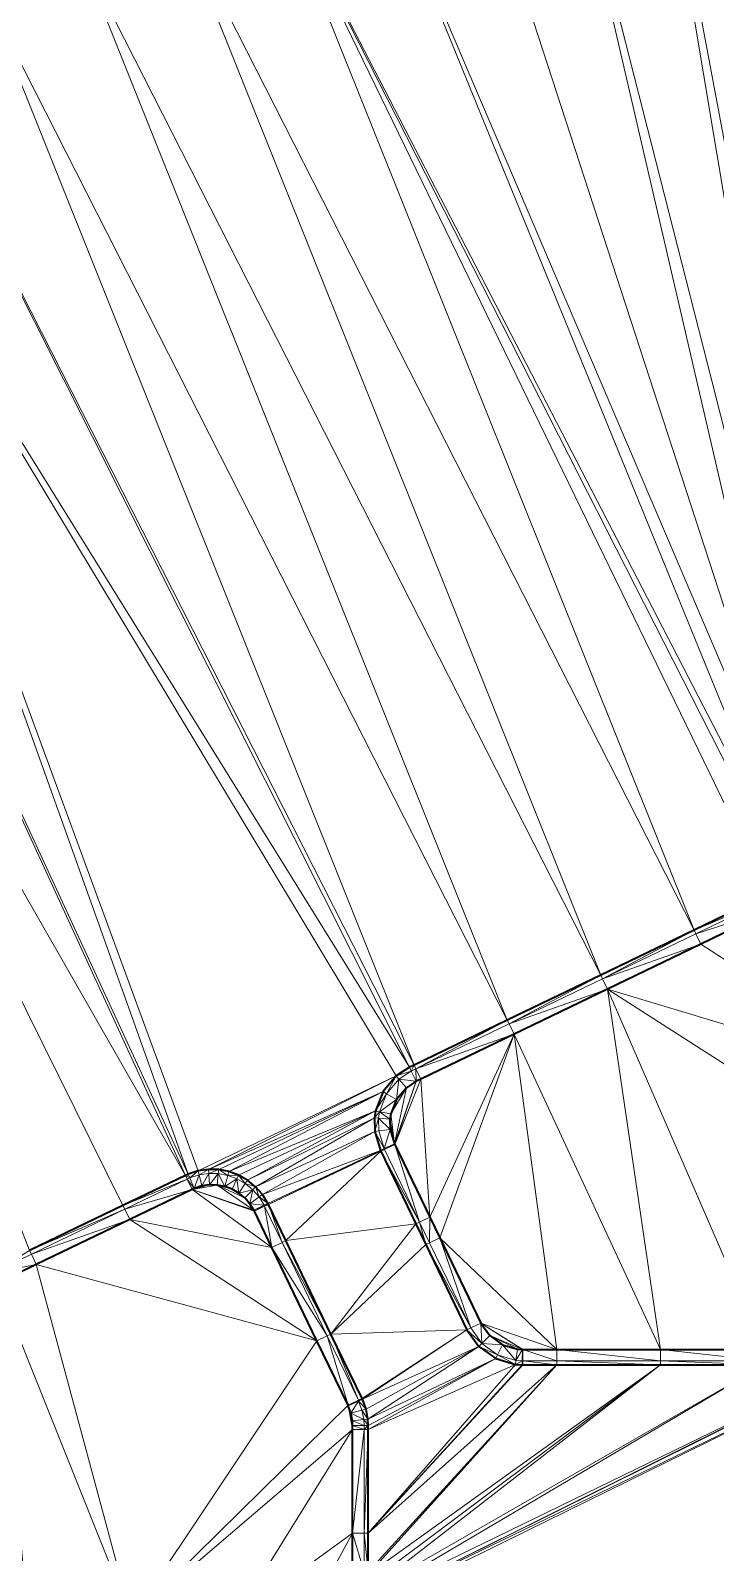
# Model space of a CAD drawing. Header units: metres. Extents: x 246428 to 246884, y 7418966 to 7419490.
# Drawn here: x 246662.37 to 246668.98, y 7419407.04 to 7419421.74 of the extents above; entities that cross this region are included whole.
import ezdxf

# ---------------------------------------------------------------- set-up
doc = ezdxf.new("R2010")
doc.units = ezdxf.units.M
doc.linetypes.add('blank name', pattern=[0])
doc.layers.add('_12D_UNMAPPED', color=7, linetype='Continuous')
for name, color, linetype, lineweight, true_color in [('KERB_BACK', 7, 'Continuous', 35, 0x5fd2ff), ('KERB_LINE', 7, 'Continuous', 18, 0xb9b9b9), ('KERB_LIP', 7, 'Continuous', 35, 0x5fd2ff), ('KERB_TOP', 7, 'Continuous', 18, 0xb9b9b9)]:
    doc.layers.add(name, color=color, linetype=linetype, lineweight=lineweight, true_color=true_color)

msp = doc.modelspace()

# ---------------------------------------------------------------- linework, layer by layer
at = {"layer": '_12D_UNMAPPED', "color": 3, "linetype": 'blank name', "lineweight": 0}
for points in [[(246669.123, 7419425.599, 34.001), (246670.399, 7419413.566, 34.145), (246668.222, 7419425.165, 33.989)], [(246668.222, 7419425.165, 33.989), (246670.153, 7419413.607, 34.14), (246667.321, 7419424.731, 33.977)], [(246670.399, 7419413.566, 34.145), (246670.153, 7419413.607, 34.14), (246668.222, 7419425.165, 33.989)], [(246667.321, 7419424.731, 33.977), (246669.905, 7419413.579, 34.136), (246666.42, 7419424.296, 33.964)], [(246670.153, 7419413.607, 34.14), (246669.905, 7419413.579, 34.136), (246667.321, 7419424.731, 33.977)], [(246669.905, 7419413.579, 34.136), (246665.52, 7419423.862, 33.952), (246666.42, 7419424.296, 33.964)], [(246664.619, 7419423.427, 33.94), (246665.52, 7419423.862, 33.952), (246669.739, 7419413.518, 34.133)], [(246665.52, 7419423.862, 33.952), (246669.905, 7419413.579, 34.136), (246669.739, 7419413.518, 34.133)], [(246663.718, 7419422.993, 33.928), (246664.619, 7419423.427, 33.94), (246668.773, 7419413.052, 34.12)], [(246664.619, 7419423.427, 33.94), (246669.739, 7419413.518, 34.133), (246669.674, 7419413.486, 34.132)], [(246664.619, 7419423.427, 33.94), (246669.674, 7419413.486, 34.132), (246669.49, 7419413.398, 34.13)], [(246664.619, 7419423.427, 33.94), (246669.49, 7419413.398, 34.13), (246668.773, 7419413.052, 34.12)], [(246662.817, 7419422.559, 33.916), (246663.718, 7419422.993, 33.928), (246667.872, 7419412.618, 34.108)], [(246663.718, 7419422.993, 33.928), (246668.773, 7419413.052, 34.12), (246667.872, 7419412.618, 34.108)], [(246661.917, 7419422.124, 33.904), (246662.817, 7419422.559, 33.916), (246666.971, 7419412.183, 34.096)], [(246662.817, 7419422.559, 33.916), (246667.872, 7419412.618, 34.108), (246666.971, 7419412.183, 34.096)], [(246661.016, 7419421.69, 33.892), (246661.917, 7419422.124, 33.904), (246666.071, 7419411.749, 34.084)], [(246661.917, 7419422.124, 33.904), (246666.971, 7419412.183, 34.096), (246666.071, 7419411.749, 34.084)], [(246660.115, 7419421.256, 33.88), (246661.016, 7419421.69, 33.892), (246666.027, 7419411.728, 34.083)], [(246661.016, 7419421.69, 33.892), (246666.071, 7419411.749, 34.084), (246666.027, 7419411.728, 34.083)], [(246659.214, 7419420.821, 33.868), (246660.115, 7419421.256, 33.88), (246663.893, 7419410.698, 34.054)], [(246660.115, 7419421.256, 33.88), (246666.027, 7419411.728, 34.083), (246665.9, 7419411.646, 34.083)], [(246660.115, 7419421.256, 33.88), (246663.988, 7419410.729, 34.056), (246663.893, 7419410.698, 34.054)], [(246660.115, 7419421.256, 33.88), (246665.9, 7419411.646, 34.083), (246663.988, 7419410.729, 34.056)], [(246658.314, 7419420.387, 33.856), (246659.214, 7419420.821, 33.868), (246663.865, 7419410.685, 34.054)], [(246659.214, 7419420.821, 33.868), (246663.893, 7419410.698, 34.054), (246663.865, 7419410.685, 34.054)], [(246658.314, 7419420.387, 33.856), (246663.262, 7419410.394, 34.046), (246662.362, 7419409.96, 34.034)], [(246658.314, 7419420.387, 33.856), (246663.865, 7419410.685, 34.054), (246663.262, 7419410.394, 34.046)], [(246668.773, 7419413.052, 34.12), (246669.49, 7419413.398, 34.13), (246669.507, 7419413.362, 34.28)], [(246668.773, 7419413.052, 34.12), (246669.507, 7419413.362, 34.28), (246668.79, 7419413.016, 34.27)], [(246668.79, 7419413.016, 34.27), (246669.507, 7419413.362, 34.28), (246669.555, 7419413.263, 34.28)], [(246668.79, 7419413.016, 34.27), (246669.555, 7419413.263, 34.28), (246668.838, 7419412.917, 34.27)], [(246668.838, 7419412.917, 34.27), (246669.555, 7419413.263, 34.28), (246670.879, 7419411.597, 34.326)], [(246667.872, 7419412.618, 34.108), (246668.773, 7419413.052, 34.12), (246667.889, 7419412.582, 34.258)], [(246668.773, 7419413.052, 34.12), (246668.79, 7419413.016, 34.27), (246667.889, 7419412.582, 34.258)], [(246667.889, 7419412.582, 34.258), (246668.79, 7419413.016, 34.27), (246668.838, 7419412.917, 34.27)], [(246667.889, 7419412.582, 34.258), (246668.838, 7419412.917, 34.27), (246667.937, 7419412.483, 34.258)], [(246667.937, 7419412.483, 34.258), (246668.838, 7419412.917, 34.27), (246670.879, 7419411.597, 34.326)], [(246666.971, 7419412.183, 34.096), (246667.872, 7419412.618, 34.108), (246666.989, 7419412.147, 34.246)], [(246667.872, 7419412.618, 34.108), (246667.889, 7419412.582, 34.258), (246666.989, 7419412.147, 34.246)], [(246666.989, 7419412.147, 34.246), (246667.889, 7419412.582, 34.258), (246667.937, 7419412.483, 34.258)], [(246666.989, 7419412.147, 34.246), (246667.937, 7419412.483, 34.258), (246667.036, 7419412.048, 34.246)], [(246667.937, 7419412.483, 34.258), (246668.449, 7419409.005, 34.306), (246667.036, 7419412.048, 34.246)], [(246669.449, 7419409.005, 34.324), (246668.449, 7419409.005, 34.306), (246667.937, 7419412.483, 34.258)], [(246669.449, 7419409.005, 34.324), (246667.937, 7419412.483, 34.258), (246670.879, 7419410.597, 34.336)], [(246670.879, 7419410.597, 34.336), (246667.937, 7419412.483, 34.258), (246670.879, 7419411.597, 34.326)], [(246666.071, 7419411.749, 34.084), (246666.971, 7419412.183, 34.096), (246666.088, 7419411.713, 34.234)], [(246666.971, 7419412.183, 34.096), (246666.989, 7419412.147, 34.246), (246666.088, 7419411.713, 34.234)], [(246666.088, 7419411.713, 34.234), (246666.989, 7419412.147, 34.246), (246667.036, 7419412.048, 34.246)], [(246666.088, 7419411.713, 34.234), (246667.036, 7419412.048, 34.246), (246666.136, 7419411.614, 34.234)], [(246666.136, 7419411.614, 34.234), (246667.036, 7419412.048, 34.246), (246666.224, 7419410.283, 34.246)], [(246666.224, 7419410.283, 34.246), (246667.036, 7419412.048, 34.246), (246666.32, 7419410.083, 34.25)], [(246667.036, 7419412.048, 34.246), (246667.449, 7419409.005, 34.288), (246666.32, 7419410.083, 34.25)], [(246668.449, 7419409.005, 34.306), (246667.449, 7419409.005, 34.288), (246667.036, 7419412.048, 34.246)], [(246665.9, 7419411.646, 34.083), (246666.027, 7419411.728, 34.083), (246666.044, 7419411.692, 34.233)], [(246665.9, 7419411.646, 34.083), (246666.044, 7419411.692, 34.233), (246665.926, 7419411.615, 34.233)], [(246665.926, 7419411.615, 34.233), (246666.044, 7419411.692, 34.233), (246666.092, 7419411.593, 34.233)], [(246666.027, 7419411.728, 34.083), (246666.071, 7419411.749, 34.084), (246666.044, 7419411.692, 34.233)], [(246666.071, 7419411.749, 34.084), (246666.088, 7419411.713, 34.234), (246666.044, 7419411.692, 34.233)], [(246666.044, 7419411.692, 34.233), (246666.088, 7419411.713, 34.234), (246666.092, 7419411.593, 34.233)], [(246666.088, 7419411.713, 34.234), (246666.136, 7419411.614, 34.234), (246666.092, 7419411.593, 34.233)], [(246665.9, 7419411.646, 34.083), (246664.087, 7419410.743, 34.057), (246663.988, 7419410.729, 34.056)], [(246665.9, 7419411.646, 34.083), (246665.772, 7419411.494, 34.082), (246664.087, 7419410.743, 34.057)], [(246665.772, 7419411.494, 34.082), (246665.9, 7419411.646, 34.083), (246665.806, 7419411.473, 34.232)], [(246665.9, 7419411.646, 34.083), (246665.926, 7419411.615, 34.233), (246665.806, 7419411.473, 34.232)], [(246665.806, 7419411.473, 34.232), (246665.926, 7419411.615, 34.233), (246665.901, 7419411.417, 34.232)], [(246665.997, 7419411.531, 34.233), (246666.092, 7419411.593, 34.233), (246665.882, 7419410.991, 34.236)], [(246665.882, 7419410.991, 34.236), (246666.092, 7419411.593, 34.233), (246665.886, 7419410.984, 34.236)], [(246665.886, 7419410.984, 34.236), (246666.136, 7419411.614, 34.234), (246666.224, 7419410.283, 34.246)], [(246666.092, 7419411.593, 34.233), (246666.136, 7419411.614, 34.234), (246665.886, 7419410.984, 34.236)], [(246665.926, 7419411.615, 34.233), (246665.997, 7419411.531, 34.233), (246665.901, 7419411.417, 34.232)], [(246665.926, 7419411.615, 34.233), (246666.092, 7419411.593, 34.233), (246665.997, 7419411.531, 34.233)], [(246665.772, 7419411.494, 34.082), (246664.187, 7419410.741, 34.059), (246664.087, 7419410.743, 34.057)], [(246665.772, 7419411.494, 34.082), (246664.285, 7419410.723, 34.061), (246664.187, 7419410.741, 34.059)], [(246665.772, 7419411.494, 34.082), (246665.7, 7419411.308, 34.082), (246664.285, 7419410.723, 34.061)], [(246665.7, 7419411.308, 34.082), (246665.772, 7419411.494, 34.082), (246665.806, 7419411.473, 34.232)], [(246665.7, 7419411.308, 34.082), (246665.806, 7419411.473, 34.232), (246665.739, 7419411.3, 34.232)], [(246665.739, 7419411.3, 34.232), (246665.806, 7419411.473, 34.232), (246665.901, 7419411.417, 34.232)], [(246665.739, 7419411.3, 34.232), (246665.901, 7419411.417, 34.232), (246665.847, 7419411.278, 34.232)], [(246665.901, 7419411.417, 34.232), (246665.997, 7419411.531, 34.233), (246665.847, 7419411.278, 34.232)], [(246665.847, 7419411.278, 34.232), (246665.997, 7419411.531, 34.233), (246665.882, 7419410.991, 34.236)], [(246665.7, 7419411.308, 34.082), (246664.379, 7419410.688, 34.063), (246664.285, 7419410.723, 34.061)], [(246665.7, 7419411.308, 34.082), (246664.466, 7419410.639, 34.065), (246664.379, 7419410.688, 34.063)], [(246665.7, 7419411.308, 34.082), (246665.69, 7419411.242, 34.082), (246664.466, 7419410.639, 34.065)], [(246665.69, 7419411.242, 34.082), (246665.7, 7419411.308, 34.082), (246665.739, 7419411.3, 34.232)], [(246665.69, 7419411.242, 34.082), (246665.739, 7419411.3, 34.232), (246665.73, 7419411.238, 34.232)], [(246665.73, 7419411.238, 34.232), (246665.739, 7419411.3, 34.232), (246665.839, 7419411.228, 34.232)], [(246665.739, 7419411.3, 34.232), (246665.847, 7419411.278, 34.232), (246665.839, 7419411.228, 34.232)], [(246665.839, 7419411.228, 34.232), (246665.847, 7419411.278, 34.232), (246665.882, 7419410.991, 34.236)], [(246665.69, 7419411.242, 34.082), (246664.543, 7419410.576, 34.067), (246664.466, 7419410.639, 34.065)], [(246665.69, 7419411.242, 34.082), (246665.692, 7419411.109, 34.083), (246664.543, 7419410.576, 34.067)], [(246665.692, 7419411.109, 34.083), (246664.609, 7419410.5, 34.069), (246664.543, 7419410.576, 34.067)], [(246665.692, 7419411.109, 34.083), (246665.747, 7419410.926, 34.086), (246664.609, 7419410.5, 34.069)], [(246665.692, 7419411.109, 34.083), (246665.69, 7419411.242, 34.082), (246665.73, 7419411.238, 34.232)], [(246665.692, 7419411.109, 34.083), (246665.73, 7419411.238, 34.232), (246665.732, 7419411.114, 34.233)], [(246665.692, 7419411.109, 34.083), (246665.732, 7419411.114, 34.233), (246665.783, 7419410.943, 34.236)], [(246665.747, 7419410.926, 34.086), (246665.692, 7419411.109, 34.083), (246665.783, 7419410.943, 34.236)], [(246665.732, 7419411.114, 34.233), (246665.73, 7419411.238, 34.232), (246665.841, 7419411.129, 34.233)], [(246665.73, 7419411.238, 34.232), (246665.839, 7419411.228, 34.232), (246665.841, 7419411.129, 34.233)], [(246665.783, 7419410.943, 34.236), (246665.732, 7419411.114, 34.233), (246665.841, 7419411.129, 34.233)], [(246665.783, 7419410.943, 34.236), (246665.841, 7419411.129, 34.233), (246665.882, 7419410.991, 34.236)], [(246665.841, 7419411.129, 34.233), (246665.839, 7419411.228, 34.232), (246665.882, 7419410.991, 34.236)], [(246665.783, 7419410.943, 34.236), (246665.882, 7419410.991, 34.236), (246665.886, 7419410.984, 34.236)], [(246665.787, 7419410.936, 34.236), (246665.783, 7419410.943, 34.236), (246665.886, 7419410.984, 34.236)], [(246666.125, 7419410.235, 34.246), (246665.787, 7419410.936, 34.236), (246665.886, 7419410.984, 34.236)], [(246666.125, 7419410.235, 34.246), (246665.886, 7419410.984, 34.236), (246666.224, 7419410.283, 34.246)], [(246665.747, 7419410.926, 34.086), (246664.661, 7419410.415, 34.071), (246664.609, 7419410.5, 34.069)], [(246665.747, 7419410.926, 34.086), (246664.666, 7419410.405, 34.071), (246664.661, 7419410.415, 34.071)], [(246665.747, 7419410.926, 34.086), (246665.751, 7419410.919, 34.086), (246664.666, 7419410.405, 34.071)], [(246665.751, 7419410.919, 34.086), (246664.835, 7419410.055, 34.078), (246664.666, 7419410.405, 34.071)], [(246665.751, 7419410.919, 34.086), (246666.089, 7419410.218, 34.096), (246664.835, 7419410.055, 34.078)], [(246665.747, 7419410.926, 34.086), (246665.783, 7419410.943, 34.236), (246665.787, 7419410.936, 34.236)], [(246665.751, 7419410.919, 34.086), (246665.747, 7419410.926, 34.086), (246665.787, 7419410.936, 34.236)], [(246665.751, 7419410.919, 34.086), (246665.787, 7419410.936, 34.236), (246666.125, 7419410.235, 34.246)], [(246666.089, 7419410.218, 34.096), (246665.751, 7419410.919, 34.086), (246666.125, 7419410.235, 34.246)], [(246663.262, 7419410.394, 34.046), (246663.865, 7419410.685, 34.054), (246663.882, 7419410.649, 34.204)], [(246663.865, 7419410.685, 34.054), (246663.893, 7419410.698, 34.054), (246663.909, 7419410.661, 34.204)], [(246663.865, 7419410.685, 34.054), (246663.909, 7419410.661, 34.204), (246663.882, 7419410.649, 34.204)], [(246663.882, 7419410.649, 34.204), (246663.909, 7419410.661, 34.204), (246663.951, 7419410.559, 34.204)], [(246663.893, 7419410.698, 34.054), (246663.988, 7419410.729, 34.056), (246663.909, 7419410.661, 34.204)], [(246663.988, 7419410.729, 34.056), (246663.997, 7419410.69, 34.206), (246663.909, 7419410.661, 34.204)], [(246663.909, 7419410.661, 34.204), (246663.997, 7419410.69, 34.206), (246663.951, 7419410.559, 34.204)], [(246663.997, 7419410.69, 34.206), (246664.023, 7419410.583, 34.206), (246663.951, 7419410.559, 34.204)], [(246663.988, 7419410.729, 34.056), (246664.087, 7419410.743, 34.057), (246663.997, 7419410.69, 34.206)], [(246664.087, 7419410.743, 34.057), (246664.09, 7419410.703, 34.207), (246663.997, 7419410.69, 34.206)], [(246663.997, 7419410.69, 34.206), (246664.09, 7419410.703, 34.207), (246664.023, 7419410.583, 34.206)], [(246664.09, 7419410.703, 34.207), (246664.097, 7419410.594, 34.207), (246664.023, 7419410.583, 34.206)], [(246664.087, 7419410.743, 34.057), (246664.187, 7419410.741, 34.059), (246664.09, 7419410.703, 34.207)], [(246664.187, 7419410.741, 34.059), (246664.183, 7419410.702, 34.209), (246664.09, 7419410.703, 34.207)], [(246664.09, 7419410.703, 34.207), (246664.183, 7419410.702, 34.209), (246664.097, 7419410.594, 34.207)], [(246664.183, 7419410.702, 34.209), (246664.172, 7419410.592, 34.209), (246664.097, 7419410.594, 34.207)], [(246664.183, 7419410.702, 34.209), (246664.245, 7419410.578, 34.211), (246664.172, 7419410.592, 34.209)], [(246664.187, 7419410.741, 34.059), (246664.274, 7419410.684, 34.211), (246664.183, 7419410.702, 34.209)], [(246664.183, 7419410.702, 34.209), (246664.274, 7419410.684, 34.211), (246664.245, 7419410.578, 34.211)], [(246664.187, 7419410.741, 34.059), (246664.285, 7419410.723, 34.061), (246664.274, 7419410.684, 34.211)], [(246664.274, 7419410.684, 34.211), (246664.362, 7419410.652, 34.213), (246664.245, 7419410.578, 34.211)], [(246664.285, 7419410.723, 34.061), (246664.379, 7419410.688, 34.063), (246664.274, 7419410.684, 34.211)], [(246664.379, 7419410.688, 34.063), (246664.362, 7419410.652, 34.213), (246664.274, 7419410.684, 34.211)], [(246664.379, 7419410.688, 34.063), (246664.443, 7419410.606, 34.215), (246664.362, 7419410.652, 34.213)], [(246664.379, 7419410.688, 34.063), (246664.466, 7419410.639, 34.065), (246664.443, 7419410.606, 34.215)], [(246663.262, 7419410.394, 34.046), (246663.882, 7419410.649, 34.204), (246663.28, 7419410.358, 34.196)], [(246663.28, 7419410.358, 34.196), (246663.882, 7419410.649, 34.204), (246663.93, 7419410.55, 34.204)], [(246663.28, 7419410.358, 34.196), (246663.93, 7419410.55, 34.204), (246663.328, 7419410.259, 34.196)], [(246663.93, 7419410.55, 34.204), (246664.7, 7419409.99, 34.228), (246663.328, 7419410.259, 34.196)], [(246663.882, 7419410.649, 34.204), (246663.951, 7419410.559, 34.204), (246663.93, 7419410.55, 34.204)], [(246664.023, 7419410.583, 34.206), (246664.097, 7419410.594, 34.207), (246663.93, 7419410.55, 34.204)], [(246664.097, 7419410.594, 34.207), (246664.172, 7419410.592, 34.209), (246663.93, 7419410.55, 34.204)], [(246664.172, 7419410.592, 34.209), (246664.527, 7419410.348, 34.221), (246663.93, 7419410.55, 34.204)], [(246663.951, 7419410.559, 34.204), (246664.023, 7419410.583, 34.206), (246663.93, 7419410.55, 34.204)], [(246664.527, 7419410.348, 34.221), (246664.531, 7419410.34, 34.221), (246663.93, 7419410.55, 34.204)], [(246664.531, 7419410.34, 34.221), (246664.7, 7419409.99, 34.228), (246663.93, 7419410.55, 34.204)], [(246664.245, 7419410.578, 34.211), (246664.315, 7419410.552, 34.213), (246664.172, 7419410.592, 34.209)], [(246664.315, 7419410.552, 34.213), (246664.438, 7419410.468, 34.217), (246664.172, 7419410.592, 34.209)], [(246664.438, 7419410.468, 34.217), (246664.527, 7419410.348, 34.221), (246664.172, 7419410.592, 34.209)], [(246664.362, 7419410.652, 34.213), (246664.315, 7419410.552, 34.213), (246664.245, 7419410.578, 34.211)], [(246664.362, 7419410.652, 34.213), (246664.381, 7419410.515, 34.215), (246664.315, 7419410.552, 34.213)], [(246664.381, 7419410.515, 34.215), (246664.438, 7419410.468, 34.217), (246664.315, 7419410.552, 34.213)], [(246664.362, 7419410.652, 34.213), (246664.443, 7419410.606, 34.215), (246664.381, 7419410.515, 34.215)], [(246664.443, 7419410.606, 34.215), (246664.515, 7419410.547, 34.217), (246664.381, 7419410.515, 34.215)], [(246664.515, 7419410.547, 34.217), (246664.438, 7419410.468, 34.217), (246664.381, 7419410.515, 34.215)], [(246664.515, 7419410.547, 34.217), (246664.488, 7419410.411, 34.219), (246664.438, 7419410.468, 34.217)], [(246664.466, 7419410.639, 34.065), (246664.543, 7419410.576, 34.067), (246664.443, 7419410.606, 34.215)], [(246664.543, 7419410.576, 34.067), (246664.515, 7419410.547, 34.217), (246664.443, 7419410.606, 34.215)], [(246664.515, 7419410.547, 34.217), (246664.576, 7419410.477, 34.219), (246664.488, 7419410.411, 34.219)], [(246664.543, 7419410.576, 34.067), (246664.576, 7419410.477, 34.219), (246664.515, 7419410.547, 34.217)], [(246664.543, 7419410.576, 34.067), (246664.609, 7419410.5, 34.069), (246664.576, 7419410.477, 34.219)], [(246662.362, 7419409.96, 34.034), (246663.262, 7419410.394, 34.046), (246663.28, 7419410.358, 34.196)], [(246664.488, 7419410.411, 34.219), (246664.527, 7419410.348, 34.221), (246664.438, 7419410.468, 34.217)], [(246664.576, 7419410.477, 34.219), (246664.625, 7419410.397, 34.221), (246664.488, 7419410.411, 34.219)], [(246664.625, 7419410.397, 34.221), (246664.527, 7419410.348, 34.221), (246664.488, 7419410.411, 34.219)], [(246664.625, 7419410.397, 34.221), (246664.63, 7419410.388, 34.221), (246664.527, 7419410.348, 34.221)], [(246664.63, 7419410.388, 34.221), (246664.531, 7419410.34, 34.221), (246664.527, 7419410.348, 34.221)], [(246664.63, 7419410.388, 34.221), (246664.7, 7419409.99, 34.228), (246664.531, 7419410.34, 34.221)], [(246664.609, 7419410.5, 34.069), (246664.661, 7419410.415, 34.071), (246664.576, 7419410.477, 34.219)], [(246664.661, 7419410.415, 34.071), (246664.625, 7419410.397, 34.221), (246664.576, 7419410.477, 34.219)], [(246664.661, 7419410.415, 34.071), (246664.666, 7419410.405, 34.071), (246664.625, 7419410.397, 34.221)], [(246664.666, 7419410.405, 34.071), (246664.63, 7419410.388, 34.221), (246664.625, 7419410.397, 34.221)], [(246664.666, 7419410.405, 34.071), (246664.799, 7419410.038, 34.228), (246664.63, 7419410.388, 34.221)], [(246664.63, 7419410.388, 34.221), (246664.799, 7419410.038, 34.228), (246664.7, 7419409.99, 34.228)], [(246664.666, 7419410.405, 34.071), (246664.835, 7419410.055, 34.078), (246664.799, 7419410.038, 34.228)], [(246662.362, 7419409.96, 34.034), (246663.28, 7419410.358, 34.196), (246662.379, 7419409.924, 34.184)], [(246662.379, 7419409.924, 34.184), (246663.28, 7419410.358, 34.196), (246663.328, 7419410.259, 34.196)], [(246662.379, 7419409.924, 34.184), (246663.328, 7419410.259, 34.196), (246662.427, 7419409.825, 34.184)], [(246663.328, 7419410.259, 34.196), (246665.134, 7419409.089, 34.245), (246662.427, 7419409.825, 34.184)], [(246664.7, 7419409.99, 34.228), (246665.134, 7419409.089, 34.245), (246663.328, 7419410.259, 34.196)], [(246666.185, 7419410.018, 34.1), (246666.089, 7419410.218, 34.096), (246666.125, 7419410.235, 34.246)], [(246666.221, 7419410.035, 34.25), (246666.125, 7419410.235, 34.246), (246666.224, 7419410.283, 34.246)], [(246666.185, 7419410.018, 34.1), (246666.125, 7419410.235, 34.246), (246666.221, 7419410.035, 34.25)], [(246666.221, 7419410.035, 34.25), (246666.224, 7419410.283, 34.246), (246666.32, 7419410.083, 34.25)], [(246666.089, 7419410.218, 34.096), (246665.269, 7419409.154, 34.095), (246664.835, 7419410.055, 34.078)], [(246666.089, 7419410.218, 34.096), (246666.185, 7419410.018, 34.1), (246665.269, 7419409.154, 34.095)], [(246666.618, 7419409.212, 34.268), (246666.221, 7419410.035, 34.25), (246666.32, 7419410.083, 34.25)], [(246666.618, 7419409.212, 34.268), (246666.32, 7419410.083, 34.25), (246666.717, 7419409.26, 34.268)], [(246666.32, 7419410.083, 34.25), (246667.449, 7419409.005, 34.288), (246666.717, 7419409.26, 34.268)], [(246662.362, 7419409.96, 34.034), (246662.379, 7419409.924, 34.184), (246662, 7419409.741, 34.179)], [(246664.799, 7419410.038, 34.228), (246665.233, 7419409.137, 34.245), (246664.7, 7419409.99, 34.228)], [(246665.233, 7419409.137, 34.245), (246665.134, 7419409.089, 34.245), (246664.7, 7419409.99, 34.228)], [(246664.835, 7419410.055, 34.078), (246665.269, 7419409.154, 34.095), (246664.799, 7419410.038, 34.228)], [(246665.269, 7419409.154, 34.095), (246665.233, 7419409.137, 34.245), (246664.799, 7419410.038, 34.228)], [(246666.185, 7419410.018, 34.1), (246666.582, 7419409.195, 34.118), (246665.269, 7419409.154, 34.095)], [(246666.185, 7419410.018, 34.1), (246666.221, 7419410.035, 34.25), (246666.618, 7419409.212, 34.268)], [(246666.582, 7419409.195, 34.118), (246666.185, 7419410.018, 34.1), (246666.618, 7419409.212, 34.268)], [(246662, 7419409.741, 34.179), (246662.379, 7419409.924, 34.184), (246662.427, 7419409.825, 34.184)], [(246662, 7419409.741, 34.179), (246662.427, 7419409.825, 34.184), (246662.048, 7419409.642, 34.179)], [(246662.427, 7419409.825, 34.184), (246663.346, 7419406.407, 34.239), (246662.048, 7419409.642, 34.179)], [(246665.134, 7419409.089, 34.245), (246663.346, 7419406.407, 34.239), (246662.427, 7419409.825, 34.184)], [(246663.346, 7419406.407, 34.239), (246662.346, 7419406.407, 34.221), (246662.048, 7419409.642, 34.179)], [(246666.582, 7419409.195, 34.118), (246665.57, 7419408.531, 34.107), (246665.269, 7419409.154, 34.095)], [(246666.582, 7419409.195, 34.118), (246665.573, 7419408.524, 34.107), (246665.57, 7419408.531, 34.107)], [(246666.582, 7419409.195, 34.118), (246666.582, 7419409.195, 34.118), (246665.57, 7419408.531, 34.107)], [(246666.582, 7419409.195, 34.118), (246666.697, 7419409.032, 34.122), (246665.573, 7419408.524, 34.107)], [(246666.618, 7419409.212, 34.268), (246666.582, 7419409.195, 34.118), (246666.618, 7419409.212, 34.268)], [(246666.582, 7419409.195, 34.118), (246666.618, 7419409.212, 34.268), (246666.725, 7419409.061, 34.272)], [(246666.582, 7419409.195, 34.118), (246666.582, 7419409.195, 34.118), (246666.618, 7419409.212, 34.268)], [(246666.582, 7419409.195, 34.118), (246666.618, 7419409.212, 34.268), (246666.618, 7419409.212, 34.268)], [(246666.697, 7419409.032, 34.122), (246666.582, 7419409.195, 34.118), (246666.725, 7419409.061, 34.272)], [(246666.618, 7419409.212, 34.268), (246666.618, 7419409.212, 34.268), (246666.717, 7419409.26, 34.268)], [(246666.725, 7419409.061, 34.272), (246666.618, 7419409.212, 34.268), (246666.717, 7419409.26, 34.268)], [(246666.717, 7419409.26, 34.268), (246666.618, 7419409.212, 34.268), (246666.717, 7419409.26, 34.268)], [(246666.618, 7419409.212, 34.268), (246666.618, 7419409.212, 34.268), (246666.717, 7419409.26, 34.268)], [(246666.618, 7419409.212, 34.268), (246666.717, 7419409.26, 34.268), (246666.717, 7419409.26, 34.268)], [(246666.725, 7419409.061, 34.272), (246666.717, 7419409.26, 34.268), (246666.803, 7419409.138, 34.272)], [(246666.803, 7419409.138, 34.272), (246666.717, 7419409.26, 34.268), (246667.118, 7419409.005, 34.282)], [(246667.118, 7419409.005, 34.282), (246666.717, 7419409.26, 34.268), (246667.122, 7419409.005, 34.282)], [(246667.122, 7419409.005, 34.282), (246666.717, 7419409.26, 34.268), (246666.717, 7419409.26, 34.268)], [(246667.449, 7419409.005, 34.288), (246667.122, 7419409.005, 34.282), (246666.717, 7419409.26, 34.268)], [(246666.717, 7419409.26, 34.268), (246667.122, 7419409.005, 34.282), (246666.717, 7419409.26, 34.268)], [(246665.435, 7419408.466, 34.257), (246663.346, 7419406.407, 34.239), (246665.134, 7419409.089, 34.245)], [(246665.233, 7419409.137, 34.245), (246665.435, 7419408.466, 34.257), (246665.134, 7419409.089, 34.245)], [(246665.269, 7419409.154, 34.095), (246665.534, 7419408.514, 34.257), (246665.233, 7419409.137, 34.245)], [(246665.233, 7419409.137, 34.245), (246665.534, 7419408.514, 34.257), (246665.435, 7419408.466, 34.257)], [(246665.269, 7419409.154, 34.095), (246665.57, 7419408.531, 34.107), (246665.534, 7419408.514, 34.257)], [(246666.697, 7419409.032, 34.122), (246666.725, 7419409.061, 34.272), (246666.876, 7419408.952, 34.276)], [(246666.725, 7419409.061, 34.272), (246666.803, 7419409.138, 34.272), (246666.925, 7419409.051, 34.276)], [(246666.876, 7419408.952, 34.276), (246666.725, 7419409.061, 34.272), (246666.925, 7419409.051, 34.276)], [(246666.925, 7419409.051, 34.276), (246666.803, 7419409.138, 34.272), (246667.068, 7419409.008, 34.28)], [(246667.068, 7419409.008, 34.28), (246666.803, 7419409.138, 34.272), (246667.118, 7419409.005, 34.282)], [(246667.054, 7419408.899, 34.28), (246666.876, 7419408.952, 34.276), (246666.925, 7419409.051, 34.276)], [(246667.054, 7419408.899, 34.28), (246666.925, 7419409.051, 34.276), (246667.068, 7419409.008, 34.28)], [(246666.697, 7419409.032, 34.122), (246665.608, 7419408.43, 34.108), (246665.573, 7419408.524, 34.107)], [(246666.697, 7419409.032, 34.122), (246665.626, 7419408.332, 34.11), (246665.608, 7419408.43, 34.108)], [(246666.697, 7419409.032, 34.122), (246666.859, 7419408.916, 34.126), (246665.626, 7419408.332, 34.11)], [(246666.859, 7419408.916, 34.126), (246665.629, 7419408.27, 34.11), (246665.626, 7419408.332, 34.11)], [(246666.859, 7419408.916, 34.126), (246665.629, 7419408.232, 34.111), (246665.629, 7419408.27, 34.11)], [(246666.859, 7419408.916, 34.126), (246667.049, 7419408.86, 34.13), (246665.629, 7419408.232, 34.111)], [(246666.859, 7419408.916, 34.126), (246666.697, 7419409.032, 34.122), (246666.876, 7419408.952, 34.276)], [(246667.049, 7419408.86, 34.13), (246666.859, 7419408.916, 34.126), (246666.876, 7419408.952, 34.276)], [(246667.049, 7419408.86, 34.13), (246666.876, 7419408.952, 34.276), (246667.054, 7419408.899, 34.28)], [(246667.049, 7419408.86, 34.13), (246667.054, 7419408.899, 34.28), (246667.116, 7419408.895, 34.282)], [(246667.054, 7419408.899, 34.28), (246667.068, 7419409.008, 34.28), (246667.118, 7419409.005, 34.282)], [(246667.116, 7419408.895, 34.282), (246667.054, 7419408.899, 34.28), (246667.118, 7419409.005, 34.282)], [(246667.122, 7419408.895, 34.282), (246667.116, 7419408.895, 34.282), (246667.122, 7419409.005, 34.282)], [(246667.116, 7419408.895, 34.282), (246667.118, 7419409.005, 34.282), (246667.122, 7419409.005, 34.282)], [(246667.449, 7419408.895, 34.288), (246667.122, 7419409.005, 34.282), (246667.449, 7419409.005, 34.288)], [(246667.449, 7419408.895, 34.288), (246667.122, 7419408.895, 34.282), (246667.122, 7419409.005, 34.282)], [(246668.449, 7419408.895, 34.306), (246667.449, 7419408.895, 34.288), (246667.449, 7419409.005, 34.288)], [(246668.449, 7419408.895, 34.306), (246667.449, 7419409.005, 34.288), (246668.449, 7419409.005, 34.306)], [(246669.449, 7419408.895, 34.324), (246668.449, 7419408.895, 34.306), (246668.449, 7419409.005, 34.306)], [(246669.449, 7419408.895, 34.324), (246668.449, 7419409.005, 34.306), (246669.449, 7419409.005, 34.324)], [(246670.448, 7419408.874, 34.191), (246670.279, 7419388.055, 34.397), (246665.414, 7419406.396, 34.125)], [(246665.414, 7419406.396, 34.125), (246665.485, 7419406.467, 34.126), (246670.448, 7419408.874, 34.191)], [(246665.485, 7419406.467, 34.126), (246670.295, 7419408.855, 34.19), (246670.448, 7419408.874, 34.191)], [(246670.279, 7419408.855, 34.189), (246665.485, 7419406.467, 34.126), (246665.543, 7419406.548, 34.126)], [(246665.485, 7419406.467, 34.126), (246670.279, 7419408.855, 34.189), (246670.295, 7419408.855, 34.19)], [(246665.543, 7419406.548, 34.126), (246665.587, 7419406.637, 34.126), (246669.449, 7419408.855, 34.174)], [(246670.279, 7419408.855, 34.189), (246665.543, 7419406.548, 34.126), (246669.449, 7419408.855, 34.174)], [(246665.587, 7419406.637, 34.126), (246668.449, 7419408.855, 34.156), (246669.449, 7419408.855, 34.174)], [(246665.587, 7419406.637, 34.126), (246665.616, 7419406.733, 34.125), (246668.449, 7419408.855, 34.156)], [(246665.616, 7419406.733, 34.125), (246665.628, 7419406.832, 34.125), (246668.449, 7419408.855, 34.156)], [(246665.628, 7419406.832, 34.125), (246665.629, 7419406.857, 34.124), (246667.449, 7419408.855, 34.138)], [(246665.628, 7419406.832, 34.125), (246667.449, 7419408.855, 34.138), (246668.449, 7419408.855, 34.156)], [(246665.629, 7419407.232, 34.121), (246667.049, 7419408.86, 34.13), (246667.116, 7419408.855, 34.132)], [(246667.049, 7419408.86, 34.13), (246665.629, 7419407.232, 34.121), (246665.629, 7419408.232, 34.111)], [(246665.629, 7419407.232, 34.121), (246667.116, 7419408.855, 34.132), (246667.122, 7419408.855, 34.132)], [(246665.629, 7419406.857, 34.124), (246665.629, 7419407.232, 34.121), (246667.449, 7419408.855, 34.138)], [(246665.629, 7419407.232, 34.121), (246667.122, 7419408.855, 34.132), (246667.449, 7419408.855, 34.138)], [(246667.116, 7419408.855, 34.132), (246667.049, 7419408.86, 34.13), (246667.116, 7419408.895, 34.282)], [(246667.122, 7419408.855, 34.132), (246667.116, 7419408.855, 34.132), (246667.122, 7419408.895, 34.282)], [(246667.116, 7419408.855, 34.132), (246667.116, 7419408.895, 34.282), (246667.122, 7419408.895, 34.282)], [(246667.449, 7419408.855, 34.138), (246667.122, 7419408.895, 34.282), (246667.449, 7419408.895, 34.288)], [(246667.449, 7419408.855, 34.138), (246667.122, 7419408.855, 34.132), (246667.122, 7419408.895, 34.282)], [(246668.449, 7419408.855, 34.156), (246667.449, 7419408.855, 34.138), (246667.449, 7419408.895, 34.288)], [(246668.449, 7419408.855, 34.156), (246667.449, 7419408.895, 34.288), (246668.449, 7419408.895, 34.306)], [(246669.449, 7419408.855, 34.174), (246668.449, 7419408.895, 34.306), (246669.449, 7419408.895, 34.324)], [(246669.449, 7419408.855, 34.174), (246668.449, 7419408.855, 34.156), (246668.449, 7419408.895, 34.306)], [(246665.479, 7419408.232, 34.261), (246663.346, 7419406.407, 34.239), (246665.435, 7419408.466, 34.257)], [(246665.534, 7419408.514, 34.257), (246665.537, 7419408.507, 34.257), (246665.435, 7419408.466, 34.257)], [(246665.435, 7419408.466, 34.257), (246665.534, 7419408.514, 34.257), (246665.435, 7419408.466, 34.257)], [(246665.534, 7419408.514, 34.257), (246665.534, 7419408.514, 34.257), (246665.435, 7419408.466, 34.257)], [(246665.537, 7419408.507, 34.257), (246665.437, 7419408.461, 34.257), (246665.435, 7419408.466, 34.257)], [(246665.479, 7419408.27, 34.26), (246665.479, 7419408.27, 34.26), (246665.435, 7419408.466, 34.257)], [(246665.437, 7419408.461, 34.257), (246665.435, 7419408.466, 34.257), (246665.435, 7419408.466, 34.257)], [(246665.437, 7419408.461, 34.257), (246665.463, 7419408.39, 34.258), (246665.435, 7419408.466, 34.257)], [(246665.463, 7419408.39, 34.258), (246665.479, 7419408.27, 34.26), (246665.435, 7419408.466, 34.257)], [(246665.479, 7419408.27, 34.26), (246665.479, 7419408.232, 34.261), (246665.435, 7419408.466, 34.257)], [(246665.537, 7419408.507, 34.257), (246665.463, 7419408.39, 34.258), (246665.437, 7419408.461, 34.257)], [(246665.537, 7419408.507, 34.257), (246665.569, 7419408.42, 34.258), (246665.463, 7419408.39, 34.258)], [(246665.534, 7419408.514, 34.257), (246665.57, 7419408.531, 34.107), (246665.534, 7419408.514, 34.257)], [(246665.57, 7419408.531, 34.107), (246665.573, 7419408.524, 34.107), (246665.534, 7419408.514, 34.257)], [(246665.573, 7419408.524, 34.107), (246665.537, 7419408.507, 34.257), (246665.534, 7419408.514, 34.257)], [(246665.573, 7419408.524, 34.107), (246665.608, 7419408.43, 34.108), (246665.537, 7419408.507, 34.257)], [(246665.608, 7419408.43, 34.108), (246665.569, 7419408.42, 34.258), (246665.537, 7419408.507, 34.257)], [(246665.569, 7419408.42, 34.258), (246665.586, 7419408.328, 34.26), (246665.463, 7419408.39, 34.258)], [(246665.477, 7419408.317, 34.26), (246665.479, 7419408.27, 34.26), (246665.463, 7419408.39, 34.258)], [(246665.586, 7419408.328, 34.26), (246665.477, 7419408.317, 34.26), (246665.463, 7419408.39, 34.258)], [(246665.586, 7419408.328, 34.26), (246665.589, 7419408.27, 34.26), (246665.477, 7419408.317, 34.26)], [(246665.589, 7419408.27, 34.26), (246665.479, 7419408.27, 34.26), (246665.477, 7419408.317, 34.26)], [(246665.608, 7419408.43, 34.108), (246665.626, 7419408.332, 34.11), (246665.569, 7419408.42, 34.258)], [(246665.626, 7419408.332, 34.11), (246665.586, 7419408.328, 34.26), (246665.569, 7419408.42, 34.258)], [(246665.626, 7419408.332, 34.11), (246665.629, 7419408.27, 34.11), (246665.586, 7419408.328, 34.26)], [(246665.629, 7419408.27, 34.11), (246665.589, 7419408.27, 34.26), (246665.586, 7419408.328, 34.26)], [(246664.346, 7419406.407, 34.257), (246663.346, 7419406.407, 34.239), (246665.479, 7419408.232, 34.261)], [(246665.479, 7419407.232, 34.271), (246664.346, 7419406.407, 34.257), (246665.479, 7419408.232, 34.261)], [(246665.589, 7419408.27, 34.26), (246665.589, 7419408.27, 34.26), (246665.479, 7419408.27, 34.26)], [(246665.589, 7419408.27, 34.26), (246665.589, 7419408.232, 34.261), (246665.479, 7419408.27, 34.26)], [(246665.589, 7419408.232, 34.261), (246665.479, 7419408.232, 34.261), (246665.479, 7419408.27, 34.26)], [(246665.589, 7419408.27, 34.26), (246665.479, 7419408.27, 34.26), (246665.479, 7419408.27, 34.26)], [(246665.589, 7419407.232, 34.271), (246665.479, 7419407.232, 34.271), (246665.589, 7419408.232, 34.261)], [(246665.589, 7419408.232, 34.261), (246665.479, 7419407.232, 34.271), (246665.479, 7419408.232, 34.261)], [(246665.629, 7419408.27, 34.11), (246665.589, 7419408.232, 34.261), (246665.589, 7419408.27, 34.26)], [(246665.629, 7419408.27, 34.11), (246665.589, 7419408.27, 34.26), (246665.589, 7419408.27, 34.26)], [(246665.629, 7419408.27, 34.11), (246665.629, 7419408.232, 34.111), (246665.589, 7419408.232, 34.261)], [(246665.629, 7419407.232, 34.121), (246665.589, 7419407.232, 34.271), (246665.629, 7419408.232, 34.111)], [(246665.629, 7419408.232, 34.111), (246665.589, 7419407.232, 34.271), (246665.589, 7419408.232, 34.261)], [(246665.029, 7419406.407, 34.27), (246664.346, 7419406.407, 34.257), (246665.479, 7419407.232, 34.271)], [(246665.479, 7419406.857, 34.274), (246665.029, 7419406.407, 34.27), (246665.479, 7419407.232, 34.271)], [(246665.589, 7419406.857, 34.274), (246665.479, 7419406.857, 34.274), (246665.479, 7419407.232, 34.271)], [(246665.589, 7419407.232, 34.271), (246665.589, 7419406.857, 34.274), (246665.479, 7419407.232, 34.271)], [(246665.629, 7419406.857, 34.124), (246665.589, 7419406.857, 34.274), (246665.589, 7419407.232, 34.271)], [(246665.629, 7419407.232, 34.121), (246665.629, 7419406.857, 34.124), (246665.589, 7419407.232, 34.271)]]:
    msp.add_3dface(points, dxfattribs=at)
at = {"layer": 'KERB_BACK'}
for points in [[(246669.555, 7419413.263, 34.28), (246668.838, 7419412.917, 34.27), (246667.937, 7419412.483, 34.258), (246667.036, 7419412.048, 34.246), (246666.136, 7419411.614, 34.234), (246666.092, 7419411.593, 34.233), (246665.997, 7419411.531, 34.233), (246665.901, 7419411.417, 34.232), (246665.847, 7419411.278, 34.232), (246665.839, 7419411.228, 34.232), (246665.841, 7419411.129, 34.233), (246665.882, 7419410.991, 34.236), (246665.886, 7419410.984, 34.236), (246666.224, 7419410.283, 34.246), (246666.32, 7419410.083, 34.25), (246666.717, 7419409.26, 34.268), (246666.717, 7419409.26, 34.268), (246666.717, 7419409.26, 34.268)], [(246665.479, 7419406.857, 34.274), (246665.479, 7419407.232, 34.271), (246665.479, 7419408.232, 34.261), (246665.479, 7419408.27, 34.26), (246665.479, 7419408.27, 34.26), (246665.477, 7419408.317, 34.26), (246665.463, 7419408.39, 34.258), (246665.437, 7419408.461, 34.257), (246665.435, 7419408.466, 34.257), (246665.435, 7419408.466, 34.257), (246665.134, 7419409.089, 34.245), (246664.7, 7419409.99, 34.228), (246664.531, 7419410.34, 34.221), (246664.527, 7419410.348, 34.221), (246664.488, 7419410.411, 34.219), (246664.438, 7419410.468, 34.217), (246664.381, 7419410.515, 34.215), (246664.315, 7419410.552, 34.213), (246664.245, 7419410.578, 34.211), (246664.172, 7419410.592, 34.209), (246664.097, 7419410.594, 34.207), (246664.023, 7419410.583, 34.206), (246663.951, 7419410.559, 34.204), (246663.93, 7419410.55, 34.204), (246663.328, 7419410.259, 34.196), (246662.427, 7419409.825, 34.184), (246662.048, 7419409.642, 34.179)], [(246666.717, 7419409.26, 34.268), (246666.803, 7419409.138, 34.272), (246666.925, 7419409.051, 34.276), (246667.068, 7419409.008, 34.28), (246667.118, 7419409.005, 34.282), (246667.122, 7419409.005, 34.282), (246667.449, 7419409.005, 34.288), (246668.449, 7419409.005, 34.306), (246669.449, 7419409.005, 34.324)]]:
    msp.add_polyline3d(points, dxfattribs=at)
at = {"layer": 'KERB_LINE'}
for points in [[(246669.49, 7419413.398, 34.13), (246668.773, 7419413.052, 34.12), (246667.872, 7419412.618, 34.108), (246666.971, 7419412.183, 34.096), (246666.071, 7419411.749, 34.084), (246666.027, 7419411.728, 34.083), (246665.9, 7419411.646, 34.083), (246665.772, 7419411.494, 34.082), (246665.7, 7419411.308, 34.082), (246665.69, 7419411.242, 34.082), (246665.692, 7419411.109, 34.083), (246665.747, 7419410.926, 34.086), (246665.751, 7419410.919, 34.086), (246666.089, 7419410.218, 34.096), (246666.185, 7419410.018, 34.1), (246666.582, 7419409.195, 34.118), (246666.582, 7419409.195, 34.118), (246666.582, 7419409.195, 34.118)], [(246665.629, 7419406.857, 34.124), (246665.629, 7419407.232, 34.121), (246665.629, 7419408.232, 34.111), (246665.629, 7419408.27, 34.11), (246665.629, 7419408.27, 34.11), (246665.626, 7419408.332, 34.11), (246665.608, 7419408.43, 34.108), (246665.573, 7419408.524, 34.107), (246665.57, 7419408.531, 34.107), (246665.57, 7419408.531, 34.107), (246665.269, 7419409.154, 34.095), (246664.835, 7419410.055, 34.078), (246664.666, 7419410.405, 34.071), (246664.661, 7419410.415, 34.071), (246664.609, 7419410.5, 34.069), (246664.543, 7419410.576, 34.067), (246664.466, 7419410.639, 34.065), (246664.379, 7419410.688, 34.063), (246664.285, 7419410.723, 34.061), (246664.187, 7419410.741, 34.059), (246664.087, 7419410.743, 34.057), (246663.988, 7419410.729, 34.056), (246663.893, 7419410.698, 34.054), (246663.865, 7419410.685, 34.054), (246663.262, 7419410.394, 34.046), (246662.362, 7419409.96, 34.034)], [(246666.582, 7419409.195, 34.118), (246666.697, 7419409.032, 34.122), (246666.859, 7419408.916, 34.126), (246667.049, 7419408.86, 34.13), (246667.116, 7419408.855, 34.132), (246667.122, 7419408.855, 34.132), (246667.449, 7419408.855, 34.138), (246668.449, 7419408.855, 34.156), (246669.449, 7419408.855, 34.174)]]:
    msp.add_polyline3d(points, dxfattribs=at)
at = {"layer": 'KERB_LIP'}
for points in [[(246669.49, 7419413.398, 34.13), (246668.773, 7419413.052, 34.12), (246667.872, 7419412.618, 34.108), (246666.971, 7419412.183, 34.096), (246666.071, 7419411.749, 34.084), (246666.027, 7419411.728, 34.083), (246665.9, 7419411.646, 34.083), (246665.772, 7419411.494, 34.082), (246665.7, 7419411.308, 34.082), (246665.69, 7419411.242, 34.082), (246665.692, 7419411.109, 34.083), (246665.747, 7419410.926, 34.086), (246665.751, 7419410.919, 34.086), (246666.089, 7419410.218, 34.096), (246666.185, 7419410.018, 34.1), (246666.582, 7419409.195, 34.118), (246666.582, 7419409.195, 34.118), (246666.582, 7419409.195, 34.118)], [(246665.629, 7419406.857, 34.124), (246665.629, 7419407.232, 34.121), (246665.629, 7419408.232, 34.111), (246665.629, 7419408.27, 34.11), (246665.629, 7419408.27, 34.11), (246665.626, 7419408.332, 34.11), (246665.608, 7419408.43, 34.108), (246665.573, 7419408.524, 34.107), (246665.57, 7419408.531, 34.107), (246665.57, 7419408.531, 34.107), (246665.269, 7419409.154, 34.095), (246664.835, 7419410.055, 34.078), (246664.666, 7419410.405, 34.071), (246664.661, 7419410.415, 34.071), (246664.609, 7419410.5, 34.069), (246664.543, 7419410.576, 34.067), (246664.466, 7419410.639, 34.065), (246664.379, 7419410.688, 34.063), (246664.285, 7419410.723, 34.061), (246664.187, 7419410.741, 34.059), (246664.087, 7419410.743, 34.057), (246663.988, 7419410.729, 34.056), (246663.893, 7419410.698, 34.054), (246663.865, 7419410.685, 34.054), (246663.262, 7419410.394, 34.046), (246662.362, 7419409.96, 34.034)], [(246666.582, 7419409.195, 34.118), (246666.697, 7419409.032, 34.122), (246666.859, 7419408.916, 34.126), (246667.049, 7419408.86, 34.13), (246667.116, 7419408.855, 34.132), (246667.122, 7419408.855, 34.132), (246667.449, 7419408.855, 34.138), (246668.449, 7419408.855, 34.156), (246669.449, 7419408.855, 34.174)]]:
    msp.add_polyline3d(points, dxfattribs=at)
at = {"layer": 'KERB_TOP'}
for points in [[(246669.507, 7419413.362, 34.28), (246668.79, 7419413.016, 34.27), (246667.889, 7419412.582, 34.258), (246666.989, 7419412.147, 34.246), (246666.088, 7419411.713, 34.234), (246666.044, 7419411.692, 34.233), (246665.926, 7419411.615, 34.233), (246665.806, 7419411.473, 34.232), (246665.739, 7419411.3, 34.232), (246665.73, 7419411.238, 34.232), (246665.732, 7419411.114, 34.233), (246665.783, 7419410.943, 34.236), (246665.787, 7419410.936, 34.236), (246666.125, 7419410.235, 34.246), (246666.221, 7419410.035, 34.25), (246666.618, 7419409.212, 34.268), (246666.618, 7419409.212, 34.268), (246666.618, 7419409.212, 34.268)], [(246665.589, 7419406.857, 34.274), (246665.589, 7419407.232, 34.271), (246665.589, 7419408.232, 34.261), (246665.589, 7419408.27, 34.26), (246665.589, 7419408.27, 34.26), (246665.586, 7419408.328, 34.26), (246665.569, 7419408.42, 34.258), (246665.537, 7419408.507, 34.257), (246665.534, 7419408.514, 34.257), (246665.534, 7419408.514, 34.257), (246665.233, 7419409.137, 34.245), (246664.799, 7419410.038, 34.228), (246664.63, 7419410.388, 34.221), (246664.625, 7419410.397, 34.221), (246664.576, 7419410.477, 34.219), (246664.515, 7419410.547, 34.217), (246664.443, 7419410.606, 34.215), (246664.362, 7419410.652, 34.213), (246664.274, 7419410.684, 34.211), (246664.183, 7419410.702, 34.209), (246664.09, 7419410.703, 34.207), (246663.997, 7419410.69, 34.206), (246663.909, 7419410.661, 34.204), (246663.882, 7419410.649, 34.204), (246663.28, 7419410.358, 34.196), (246662.379, 7419409.924, 34.184), (246662, 7419409.741, 34.179)], [(246666.618, 7419409.212, 34.268), (246666.725, 7419409.061, 34.272), (246666.876, 7419408.952, 34.276), (246667.054, 7419408.899, 34.28), (246667.116, 7419408.895, 34.282), (246667.122, 7419408.895, 34.282), (246667.449, 7419408.895, 34.288), (246668.449, 7419408.895, 34.306), (246669.449, 7419408.895, 34.324)]]:
    msp.add_polyline3d(points, dxfattribs=at)

doc.saveas('drawing.dxf')
